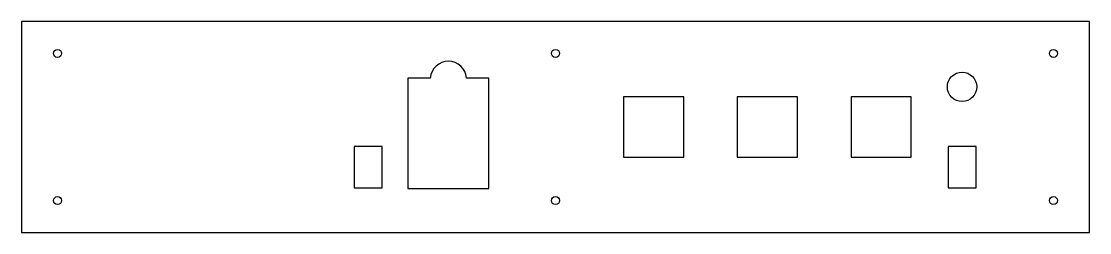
# Model space of a CAD drawing. Header units: millimetres. Extents: x 105 to 903, y 182 to 340.
import ezdxf

# ---------------------------------------------------------------- set-up
doc = ezdxf.new("R2010")
doc.units = ezdxf.units.MM

msp = doc.modelspace()

# ---------------------------------------------------------------- linework, layer by layer
at = {"color": 7, "linetype": 'Continuous', "lineweight": 25}
for p, q in [((105.31, 339.58), (105.31, 181.58)), ((903.31, 339.58), (105.31, 339.58)), ((903.31, 181.58), (903.31, 339.58)), ((410.81, 297.18), (394.06, 297.18)), ((394.06, 297.18), (394.06, 214.68)), ((454.56, 297.18), (437.81, 297.18)), ((454.56, 214.68), (454.56, 297.18)), ((600.1, 283.08), (555.1, 283.08)), ((555.1, 283.08), (555.1, 238.08)), ((600.1, 238.08), (600.1, 283.08)), ((685.1, 283.08), (640.1, 283.08)), ((640.1, 283.08), (640.1, 238.08)), ((685.1, 238.08), (685.1, 283.08)), ((770.1, 283.08), (725.1, 283.08)), ((725.1, 283.08), (725.1, 238.08)), ((770.1, 238.08), (770.1, 283.08)), ((374.81, 246.08), (353.81, 246.08)), ((353.81, 246.08), (353.81, 215.08)), ((374.81, 215.08), (374.81, 246.08)), ((818.52, 246.08), (797.52, 246.08)), ((797.52, 246.08), (797.52, 215.08)), ((818.52, 215.08), (818.52, 246.08)), ((555.1, 238.08), (600.1, 238.08)), ((640.1, 238.08), (685.1, 238.08)), ((725.1, 238.08), (770.1, 238.08)), ((353.81, 215.08), (374.81, 215.08)), ((394.06, 214.68), (454.56, 214.68)), ((797.52, 215.08), (818.52, 215.08)), ((105.31, 181.58), (903.31, 181.58))]:
    msp.add_line(p, q, dxfattribs=at)
for centre, radius in [((132.31, 315.58), 3), ((504.31, 315.58), 3), ((876.31, 315.58), 3), ((808.02, 290.58), 11), ((132.31, 205.58), 3), ((504.31, 205.58), 3), ((876.31, 205.58), 3)]:
    msp.add_circle(centre, radius, dxfattribs=at)
msp.add_arc((424.31, 296.14), 13.54, 4.4052, 175.5948, dxfattribs=at)

doc.saveas('drawing.dxf')
